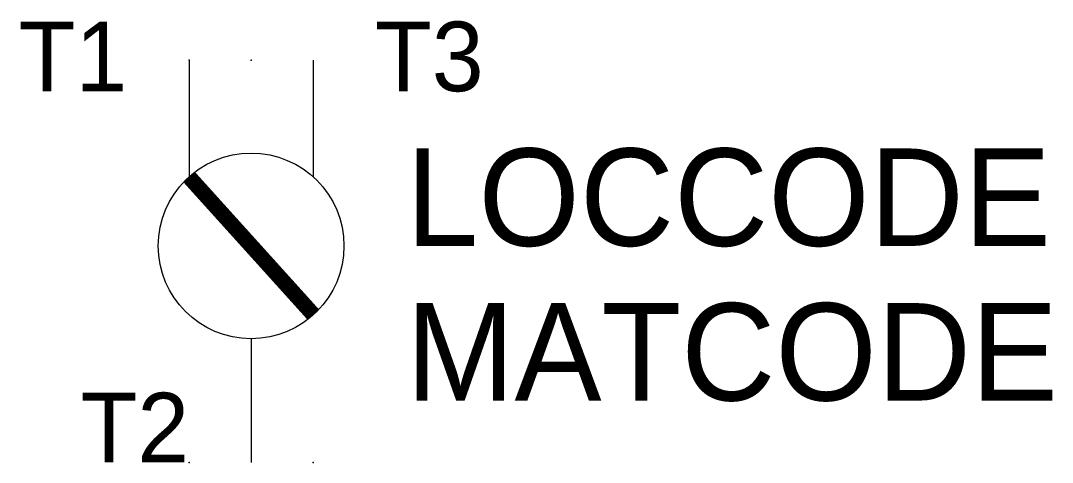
# Model space of a CAD drawing. Extents: x -7.4 to 25.9, y -7 to 7.3.
import ezdxf
from ezdxf.enums import TextEntityAlignment as Align

# ---------------------------------------------------------------- set-up
doc = ezdxf.new("R2010")
doc.units = 0
doc.layers.get('0').update_dxf_attribs({"linetype": 'CONTINUOUS'})
doc.layers.add('C', color=6, linetype='CONTINUOUS')
doc.layers.add('T2', color=1, linetype='CONTINUOUS')

msp = doc.modelspace()

# ---------------------------------------------------------------- linework, layer by layer
at = {"color": 0, "linetype": 'CONTINUOUS'}
for p, q in [((-2, 6), (-2, 2.236)), ((2, 6), (2, 2.236)), ((0, -3), (0, -7))]:
    msp.add_line(p, q, dxfattribs=at)
at = {"color": 0, "linetype": 'CONTINUOUS', "const_width": 0.5}
msp.add_lwpolyline([(-1.997, 2.221), (2.01, -2.223)], dxfattribs=at)
at = {"color": 0, "linetype": 'CONTINUOUS'}
msp.add_circle((0, 0), 3, dxfattribs=at)
at = {"layer": 'C', "color": 0, "linetype": 'CONTINUOUS'}
for p in [(-2, 6), (0, 6), (-2, -7), (2, -7)]:
    msp.add_point(p, dxfattribs=at)

# ---------------------------------------------------------------- texts
at = {"color": 0, "linetype": 'CONTINUOUS'}
for tag, p in [('LOCCODE', (5, 0)), ('MATCODE', (5, -5))]:
    msp.add_attdef(tag, p, '', height=3.15, dxfattribs=at)
at = {"layer": 'T2', "color": 0, "linetype": 'CONTINUOUS'}
for tag, p in [('T1', (-4, 5)), ('T2', (-2, -7))]:
    msp.add_attdef(tag, text='', height=2.25, dxfattribs=at).set_placement(p, align=Align.RIGHT)
msp.add_attdef('T3', (4, 5), '', height=2.25, dxfattribs=at)

doc.saveas('drawing.dxf')
